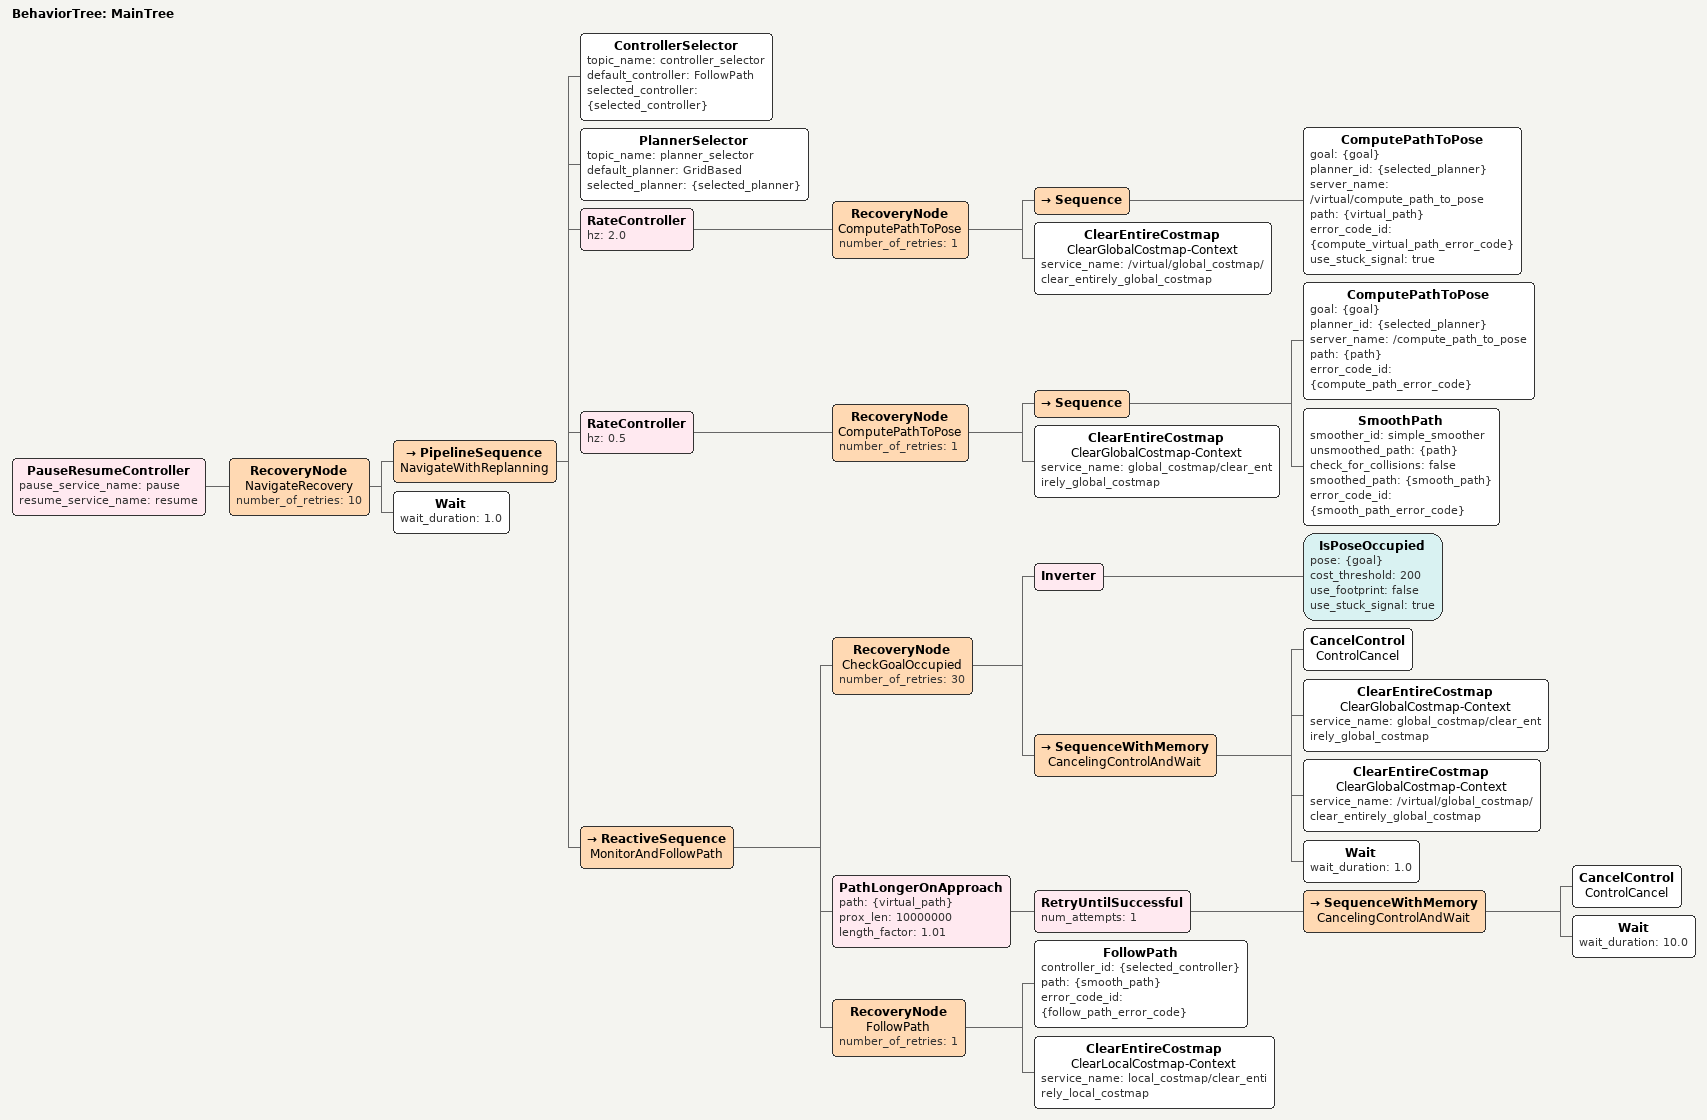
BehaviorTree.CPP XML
<?xml version="1.0" encoding="UTF-8"?>
<root BTCPP_format="4">
  <BehaviorTree ID="MainTree">
    <PauseResumeController pause_service_name="pause"
                           resume_service_name="resume">
      <RecoveryNode name="NavigateRecovery"
                    number_of_retries="10">
        <PipelineSequence name="NavigateWithReplanning">
          <ControllerSelector topic_name="controller_selector"
                              default_controller="FollowPath"
                              selected_controller="{selected_controller}"/>
          <PlannerSelector topic_name="planner_selector"
                           default_planner="GridBased"
                           selected_planner="{selected_planner}"/>
          <RateController hz="2.0">
            <RecoveryNode name="ComputePathToPose"
                          number_of_retries="1">
              <Sequence>
                <ComputePathToPose goal="{goal}"
                                   planner_id="{selected_planner}"
                                   server_name="/virtual/compute_path_to_pose"
                                   path="{virtual_path}"
                                   error_code_id="{compute_virtual_path_error_code}"
                                   use_stuck_signal="true"/>
              </Sequence>
              <ClearEntireCostmap name="ClearGlobalCostmap-Context"
                                  service_name="/virtual/global_costmap/clear_entirely_global_costmap"/>
            </RecoveryNode>
          </RateController>
          <RateController hz="0.5">
            <RecoveryNode name="ComputePathToPose"
                          number_of_retries="1">
              <Sequence>
                <ComputePathToPose goal="{goal}"
                                   planner_id="{selected_planner}"
                                   server_name="/compute_path_to_pose"
                                   path="{path}"
                                   error_code_id="{compute_path_error_code}"/>
                <SmoothPath smoother_id="simple_smoother"
                            unsmoothed_path="{path}"
                            check_for_collisions="false"
                            smoothed_path="{smooth_path}"
                            error_code_id="{smooth_path_error_code}"/>
              </Sequence>
              <ClearEntireCostmap name="ClearGlobalCostmap-Context"
                                  service_name="global_costmap/clear_entirely_global_costmap"/>
            </RecoveryNode>
          </RateController>
          <ReactiveSequence name="MonitorAndFollowPath">
            <RecoveryNode name="CheckGoalOccupied"
                          number_of_retries="30">
              <Inverter>
                <IsPoseOccupied pose="{goal}"
                                cost_threshold="200"
                                use_footprint="false"
                                use_stuck_signal="true"/>
              </Inverter>
              <SequenceWithMemory name="CancelingControlAndWait">
                <CancelControl name="ControlCancel"/>
                <ClearEntireCostmap name="ClearGlobalCostmap-Context"
                                    service_name="global_costmap/clear_entirely_global_costmap"/>
                <ClearEntireCostmap name="ClearGlobalCostmap-Context"
                                    service_name="/virtual/global_costmap/clear_entirely_global_costmap"/>
                <Wait wait_duration="1.0"/>
              </SequenceWithMemory>
            </RecoveryNode>
            <PathLongerOnApproach path="{virtual_path}"
                                  prox_len="10000000"
                                  length_factor="1.01">
              <RetryUntilSuccessful num_attempts="1">
                <SequenceWithMemory name="CancelingControlAndWait">
                  <CancelControl name="ControlCancel"/>
                  <Wait wait_duration="10.0"/>
                </SequenceWithMemory>
              </RetryUntilSuccessful>
            </PathLongerOnApproach>
            <RecoveryNode name="FollowPath"
                          number_of_retries="1">
              <FollowPath controller_id="{selected_controller}"
                          path="{smooth_path}"
                          error_code_id="{follow_path_error_code}"/>
              <ClearEntireCostmap name="ClearLocalCostmap-Context"
                                  service_name="local_costmap/clear_entirely_local_costmap"/>
            </RecoveryNode>
          </ReactiveSequence>
        </PipelineSequence>
        <Wait wait_duration="1.0"/>
      </RecoveryNode>
    </PauseResumeController>
  </BehaviorTree>

</root>
